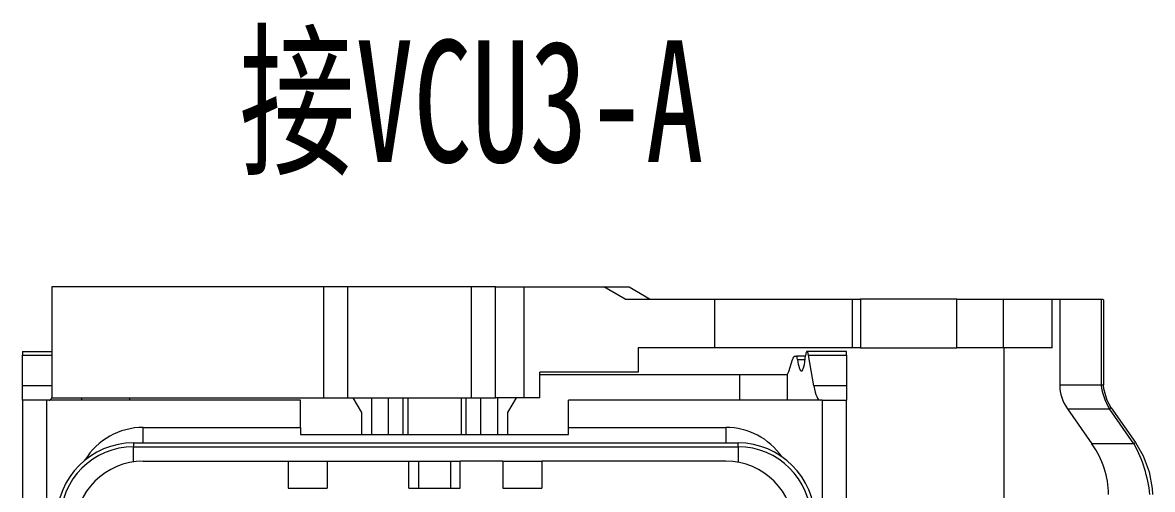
# Model space of a CAD drawing. Header units: inches. Extents: x 47316 to 59086, y 3141 to 11743.
# Drawn here: x 54115.5 to 54161.85, y 9636.58 to 9655.72 of the extents above; entities that cross this region are included whole.
import ezdxf

# ---------------------------------------------------------------- set-up
doc = ezdxf.new("R2010")
doc.units = ezdxf.units.IN
doc.header["$MEASUREMENT"] = 0
doc.styles.add('MtX_FangSong_GB2312', font='')
doc.styles.get('MtX_FangSong_GB2312').set_extended_font_data('FangSong_GB2312')

msp = doc.modelspace()

# ---------------------------------------------------------------- linework, layer by layer
at = {"color": 0, "lineweight": 15, "ltscale": 0.278822}
for p, q in [((54127.854, 9644.89), (54116.701, 9644.89)), ((54116.701, 9640.34), (54127.854, 9640.34))]:
    msp.add_line(p, q, dxfattribs=at)
at = {"color": 0, "lineweight": 15, "ltscale": 0.11375}
for p, q in [((54116.701, 9644.89), (54116.701, 9640.34)), ((54127.854, 9640.34), (54127.854, 9644.89)), ((54128.84, 9640.34), (54128.84, 9644.89)), ((54133.901, 9644.89), (54133.901, 9640.34)), ((54134.901, 9640.34), (54134.901, 9644.89)), ((54136.073, 9640.34), (54136.073, 9644.89))]:
    msp.add_line(p, q, dxfattribs=at)
at = {"color": 0, "lineweight": 15, "ltscale": 0.024653}
for p, q in [((54128.84, 9644.89), (54127.854, 9644.89)), ((54127.854, 9640.34), (54128.84, 9640.34))]:
    msp.add_line(p, q, dxfattribs=at)
at = {"color": 0, "lineweight": 15, "ltscale": 0.126526}
for p, q in [((54133.901, 9644.89), (54128.84, 9644.89)), ((54128.84, 9640.34), (54133.901, 9640.34))]:
    msp.add_line(p, q, dxfattribs=at)
at = {"color": 0, "lineweight": 15, "ltscale": 0.025}
for p, q in [((54134.901, 9644.89), (54133.901, 9644.89)), ((54140.217, 9644.39), (54139.351, 9644.89)), ((54140.385, 9644.89), (54141.251, 9644.39)), ((54140.751, 9642.39), (54140.751, 9641.39)), ((54133.901, 9640.34), (54134.901, 9640.34)), ((54116.501, 9640.24), (54115.501, 9640.24)), ((54148.301, 9640.24), (54149.301, 9640.24))]:
    msp.add_line(p, q, dxfattribs=at)
at = {"color": 0, "lineweight": 15, "ltscale": 0.029289}
for p, q in [((54134.901, 9644.89), (54136.073, 9644.89)), ((54136.073, 9640.34), (54134.901, 9640.34))]:
    msp.add_line(p, q, dxfattribs=at)
at = {"color": 0, "lineweight": 15, "ltscale": 0.081952}
msp.add_line((54136.073, 9644.89), (54139.351, 9644.89), dxfattribs=at)
at = {"color": 0, "lineweight": 15, "ltscale": 0.025858}
msp.add_line((54139.351, 9644.89), (54140.385, 9644.89), dxfattribs=at)
at = {"color": 0, "lineweight": 15, "ltscale": 0.0919}
msp.add_line((54140.217, 9644.39), (54143.893, 9644.39), dxfattribs=at)
at = {"color": 0, "lineweight": 15, "ltscale": 0.05}
for p, q in [((54143.893, 9644.39), (54143.893, 9642.39)), ((54149.55, 9642.39), (54149.55, 9644.39)), ((54149.871, 9644.39), (54149.871, 9642.39)), ((54153.831, 9642.39), (54153.831, 9644.39)), ((54155.723, 9644.39), (54155.723, 9642.39)), ((54157.738, 9642.39), (54157.738, 9644.39))]:
    msp.add_line(p, q, dxfattribs=at)
at = {"color": 0, "lineweight": 15, "ltscale": 0.070711}
for p, q in [((54143.893, 9644.39), (54146.721, 9644.39)), ((54146.721, 9644.39), (54149.55, 9644.39)), ((54146.721, 9642.39), (54143.893, 9642.39)), ((54149.55, 9642.39), (54146.721, 9642.39))]:
    msp.add_line(p, q, dxfattribs=at)
at = {"color": 0, "lineweight": 15, "ltscale": 0.008039}
for p, q in [((54149.55, 9644.39), (54149.871, 9644.39)), ((54149.871, 9642.39), (54149.55, 9642.39))]:
    msp.add_line(p, q, dxfattribs=at)
at = {"color": 0, "lineweight": 15, "ltscale": 0.049498}
for p, q in [((54151.851, 9644.39), (54149.871, 9644.39)), ((54149.871, 9642.39), (54151.851, 9642.39))]:
    msp.add_line(p, q, dxfattribs=at)
at = {"color": 0, "lineweight": 15, "ltscale": 0.049497}
for p, q in [((54153.831, 9644.39), (54151.851, 9644.39)), ((54151.851, 9642.39), (54153.831, 9642.39))]:
    msp.add_line(p, q, dxfattribs=at)
at = {"color": 0, "lineweight": 15, "ltscale": 0.047299}
for p, q in [((54153.831, 9644.39), (54155.723, 9644.39)), ((54155.723, 9642.39), (54153.831, 9642.39))]:
    msp.add_line(p, q, dxfattribs=at)
at = {"color": 0, "lineweight": 15, "ltscale": 0.050366}
for p, q in [((54155.723, 9644.39), (54157.738, 9644.39)), ((54157.738, 9642.39), (54155.723, 9642.39))]:
    msp.add_line(p, q, dxfattribs=at)
at = {"color": 0, "lineweight": 15, "ltscale": 0.007828}
msp.add_line((54157.738, 9644.39), (54158.051, 9644.39), dxfattribs=at)
at = {"color": 0, "lineweight": 15, "ltscale": 0.088325}
for p, q in [((54158.051, 9644.39), (54158.051, 9640.857)), ((54159.747, 9644.39), (54159.747, 9640.857))]:
    msp.add_line(p, q, dxfattribs=at)
at = {"color": 0, "lineweight": 15, "ltscale": 0.04239}
for p, q in [((54158.051, 9644.39), (54159.747, 9644.39)), ((54159.747, 9640.857), (54158.051, 9640.857))]:
    msp.add_line(p, q, dxfattribs=at)
at = {"color": 0, "lineweight": 15, "ltscale": 0.0001091}
msp.add_line((54159.751, 9644.39), (54159.747, 9644.39), dxfattribs=at)
at = {"color": 0, "lineweight": 15}
for p, q in [((54159.751, 9644.39), (54159.809, 9644.384)), ((54159.809, 9644.384), (54159.829, 9644.375)), ((54159.829, 9644.375), (54159.847, 9644.354)), ((54159.847, 9644.354), (54159.851, 9644.331)), ((54159.862, 9640.705), (54159.851, 9640.857)), ((54159.997, 9640.226), (54159.862, 9640.705)), ((54115.501, 9640.24), (54115.501, 9614.64)), ((54116.501, 9614.64), (54116.501, 9640.24)), ((54148.301, 9640.24), (54148.301, 9614.64)), ((54149.301, 9614.64), (54149.301, 9640.24)), ((54160.156, 9639.932), (54159.997, 9640.226)), ((54120.051, 9638.49), (54144.851, 9638.49)), ((54120.051, 9638.49), (54144.851, 9638.49)), ((54161.159, 9638.5), (54161.468, 9637.96)), ((54120.051, 9638.333), (54144.851, 9638.333)), ((54161.468, 9637.96), (54161.716, 9637.299)), ((54161.716, 9637.299), (54161.839, 9636.619)), ((54161.839, 9636.619), (54161.851, 9636.371))]:
    msp.add_line(p, q, dxfattribs=at)
at = {"color": 0, "lineweight": 15, "ltscale": 0.086864}
msp.add_line((54159.851, 9644.331), (54159.851, 9640.857), dxfattribs=at)
at = {"color": 0, "lineweight": 15, "ltscale": 0.003661}
for p, q in [((54115.501, 9642.24), (54115.501, 9642.093)), ((54149.301, 9642.093), (54149.301, 9642.24))]:
    msp.add_line(p, q, dxfattribs=at)
at = {"color": 0, "lineweight": 15, "ltscale": 0.03}
for p, q in [((54115.501, 9642.24), (54116.701, 9642.24)), ((54115.501, 9642.093), (54116.701, 9642.093)), ((54116.701, 9640.826), (54115.501, 9640.826))]:
    msp.add_line(p, q, dxfattribs=at)
at = {"color": 0, "lineweight": 15, "ltscale": 0.078542}
msp.add_line((54143.893, 9642.39), (54140.751, 9642.39), dxfattribs=at)
at = {"color": 0, "lineweight": 15, "ltscale": 0.040551}
msp.add_line((54149.301, 9642.24), (54147.679, 9642.24), dxfattribs=at)
at = {"color": 0, "lineweight": 15, "ltscale": 0.32375}
msp.add_line((54155.751, 9642.39), (54155.751, 9629.44), dxfattribs=at)
at = {"color": 0, "lineweight": 15, "ltscale": 0.031695}
for p, q in [((54115.501, 9640.826), (54115.501, 9642.093)), ((54149.301, 9642.093), (54149.301, 9640.826))]:
    msp.add_line(p, q, dxfattribs=at)
at = {"color": 0, "lineweight": 15, "ltscale": 0.012601}
msp.add_line((54146.938, 9641.424), (54147.085, 9641.906), dxfattribs=at)
at = {"color": 0, "lineweight": 15, "ltscale": 0.001894}
msp.add_line((54147.173, 9642.04), (54147.249, 9642.04), dxfattribs=at)
at = {"color": 0, "lineweight": 15, "ltscale": 0.009387}
msp.add_line((54147.624, 9642.04), (54147.249, 9642.04), dxfattribs=at)
at = {"color": 0, "lineweight": 15, "ltscale": 0.007966}
msp.add_line((54147.292, 9641.911), (54147.611, 9641.911), dxfattribs=at)
at = {"color": 0, "lineweight": 15, "ltscale": 0.038992}
msp.add_line((54147.742, 9642.093), (54149.301, 9642.093), dxfattribs=at)
at = {"color": 0, "lineweight": 15, "ltscale": 0.032184}
msp.add_line((54147.965, 9640.826), (54147.742, 9642.093), dxfattribs=at)
at = {"color": 0, "lineweight": 15, "ltscale": 0.100807}
msp.add_line((54140.751, 9641.39), (54136.719, 9641.39), dxfattribs=at)
at = {"color": 0, "lineweight": 15, "ltscale": 0.02625}
for p, q in [((54136.719, 9640.34), (54136.719, 9641.39)), ((54144.909, 9641.29), (54144.909, 9640.24))]:
    msp.add_line(p, q, dxfattribs=at)
at = {"color": 0, "lineweight": 15, "ltscale": 0.204753}
msp.add_line((54136.719, 9641.29), (54144.909, 9641.29), dxfattribs=at)
at = {"color": 0, "lineweight": 15, "ltscale": 0.048325}
msp.add_line((54144.909, 9641.29), (54146.842, 9641.29), dxfattribs=at)
at = {"color": 0, "lineweight": 15, "ltscale": 0.026598}
msp.add_line((54146.879, 9640.24), (54146.879, 9641.304), dxfattribs=at)
at = {"color": 0, "lineweight": 15, "ltscale": 0.014645}
for p, q in [((54115.501, 9640.24), (54115.501, 9640.826)), ((54149.301, 9640.826), (54149.301, 9640.24))]:
    msp.add_line(p, q, dxfattribs=at)
at = {"color": 0, "lineweight": 15, "ltscale": 0.033404}
msp.add_line((54149.301, 9640.826), (54147.965, 9640.826), dxfattribs=at)
at = {"color": 0, "lineweight": 15, "ltscale": 0.002609}
msp.add_line((54159.851, 9640.857), (54159.747, 9640.857), dxfattribs=at)
at = {"color": 0, "lineweight": 15, "ltscale": 0.0025}
for p, q in [((54117.924, 9640.34), (54117.924, 9640.24)), ((54119.894, 9640.24), (54119.894, 9640.34))]:
    msp.add_line(p, q, dxfattribs=at)
at = {"color": 0, "lineweight": 15, "ltscale": 0.017575}
msp.add_line((54129.05, 9640.34), (54129.401, 9639.731), dxfattribs=at)
at = {"color": 0, "lineweight": 15, "ltscale": 0.0375}
for p, q in [((54129.809, 9640.34), (54129.809, 9638.84)), ((54130.516, 9638.84), (54130.516, 9640.34)), ((54131.101, 9640.34), (54131.101, 9638.84)), ((54131.305, 9640.34), (54131.305, 9638.84)), ((54133.498, 9640.34), (54133.498, 9638.84)), ((54133.701, 9638.84), (54133.701, 9640.34)), ((54134.287, 9640.34), (54134.287, 9638.84)), ((54134.994, 9638.84), (54134.994, 9640.34))]:
    msp.add_line(p, q, dxfattribs=at)
at = {"color": 0, "lineweight": 15, "ltscale": 0.017576}
msp.add_line((54135.753, 9640.34), (54135.401, 9639.731), dxfattribs=at)
at = {"color": 0, "lineweight": 15, "ltscale": 0.016154}
msp.add_line((54136.719, 9640.34), (54136.073, 9640.34), dxfattribs=at)
at = {"color": 0, "lineweight": 15, "ltscale": 0.26}
for p, q in [((54126.901, 9640.24), (54116.501, 9640.24)), ((54148.301, 9640.24), (54137.901, 9640.24))]:
    msp.add_line(p, q, dxfattribs=at)
at = {"color": 0, "lineweight": 15, "ltscale": 0.027859}
for p, q in [((54126.901, 9639.125), (54126.901, 9640.24)), ((54137.901, 9639.125), (54137.901, 9640.24))]:
    msp.add_line(p, q, dxfattribs=at)
at = {"color": 0, "lineweight": 15, "ltscale": 0.043711}
for p, q in [((54158.368, 9639.888), (54159.371, 9638.455)), ((54161.096, 9638.455), (54160.093, 9639.888)), ((54160.156, 9639.932), (54161.159, 9638.5))]:
    msp.add_line(p, q, dxfattribs=at)
at = {"color": 0, "lineweight": 15, "ltscale": 0.043131}
for p, q in [((54158.368, 9639.888), (54160.093, 9639.888)), ((54161.096, 9638.455), (54159.371, 9638.455))]:
    msp.add_line(p, q, dxfattribs=at)
at = {"color": 0, "lineweight": 15, "ltscale": 0.001938}
for p, q in [((54160.156, 9639.932), (54160.093, 9639.888)), ((54161.159, 9638.5), (54161.096, 9638.455))]:
    msp.add_line(p, q, dxfattribs=at)
at = {"color": 0, "lineweight": 15, "ltscale": 0.022279}
for p, q in [((54129.401, 9639.731), (54129.401, 9638.84)), ((54135.401, 9639.731), (54135.401, 9638.84))]:
    msp.add_line(p, q, dxfattribs=at)
at = {"color": 0, "lineweight": 15, "ltscale": 0.16125}
for p, q in [((54120.451, 9639.125), (54126.901, 9639.125)), ((54137.901, 9639.125), (54144.351, 9639.125))]:
    msp.add_line(p, q, dxfattribs=at)
at = {"color": 0, "lineweight": 15, "ltscale": 0.015891}
for p, q in [((54120.451, 9638.49), (54120.451, 9639.125)), ((54144.351, 9639.125), (54144.351, 9638.49))]:
    msp.add_line(p, q, dxfattribs=at)
at = {"color": 0, "lineweight": 15, "ltscale": 0.007141}
for p, q in [((54126.901, 9639.125), (54126.901, 9638.84)), ((54137.901, 9638.84), (54137.901, 9639.125))]:
    msp.add_line(p, q, dxfattribs=at)
at = {"color": 0, "lineweight": 15, "ltscale": 0.003928}
for p, q in [((54120.051, 9638.49), (54120.051, 9638.333)), ((54144.851, 9638.333), (54144.851, 9638.49))]:
    msp.add_line(p, q, dxfattribs=at)
at = {"color": 0, "lineweight": 15, "ltscale": 0.113779}
for p, q in [((54126.901, 9638.84), (54131.453, 9638.84)), ((54133.35, 9638.84), (54137.901, 9638.84))]:
    msp.add_line(p, q, dxfattribs=at)
at = {"color": 0, "lineweight": 15, "ltscale": 0.023721}
for p, q in [((54131.453, 9638.84), (54132.401, 9638.84)), ((54132.401, 9638.84), (54133.35, 9638.84))]:
    msp.add_line(p, q, dxfattribs=at)
at = {"color": 0, "lineweight": 15, "ltscale": 0.01554}
msp.add_line((54120.051, 9637.711), (54120.051, 9638.333), dxfattribs=at)
at = {"color": 0, "lineweight": 15, "ltscale": 0.015947}
msp.add_line((54144.851, 9638.333), (54144.851, 9637.695), dxfattribs=at)
at = {"color": 0, "lineweight": 15, "ltscale": 0.14875}
msp.add_line((54120.451, 9637.74), (54126.401, 9637.74), dxfattribs=at)
at = {"color": 0, "lineweight": 15, "ltscale": 0.04}
for p, q in [((54126.401, 9637.74), (54128.001, 9637.74)), ((54135.201, 9637.74), (54136.801, 9637.74)), ((54126.401, 9636.64), (54128.001, 9636.64)), ((54135.201, 9636.64), (54136.801, 9636.64))]:
    msp.add_line(p, q, dxfattribs=at)
at = {"color": 0, "lineweight": 15, "ltscale": 0.027499}
for p, q in [((54126.401, 9637.74), (54126.401, 9636.64)), ((54128.001, 9637.74), (54128.001, 9636.64)), ((54131.351, 9636.64), (54131.351, 9637.74)), ((54131.751, 9636.64), (54131.751, 9637.74)), ((54133.051, 9637.74), (54133.051, 9636.64)), ((54133.451, 9636.64), (54133.451, 9637.74)), ((54135.201, 9637.74), (54135.201, 9636.64)), ((54136.801, 9637.74), (54136.801, 9636.64))]:
    msp.add_line(p, q, dxfattribs=at)
at = {"color": 0, "lineweight": 15, "ltscale": 0.08375}
msp.add_line((54128.001, 9637.74), (54131.351, 9637.74), dxfattribs=at)
at = {"color": 0, "lineweight": 15, "ltscale": 0.01}
for p, q in [((54131.351, 9637.74), (54131.751, 9637.74)), ((54133.051, 9637.74), (54133.451, 9637.74))]:
    msp.add_line(p, q, dxfattribs=at)
at = {"color": 0, "lineweight": 15, "ltscale": 0.0325}
msp.add_line((54131.751, 9637.74), (54133.051, 9637.74), dxfattribs=at)
at = {"color": 0, "lineweight": 15, "ltscale": 0.04375}
msp.add_line((54135.201, 9637.74), (54133.451, 9637.74), dxfattribs=at)
at = {"color": 0, "lineweight": 15, "ltscale": 0.18875}
msp.add_line((54144.351, 9637.74), (54136.801, 9637.74), dxfattribs=at)
at = {"color": 0, "lineweight": 15, "ltscale": 0.052499}
msp.add_line((54131.351, 9636.64), (54133.451, 9636.64), dxfattribs=at)
at = {"color": 0, "lineweight": 15}
for centre, radius, start, end in [((54147.684, 9642.211), 0.0295, 99.9116, 153.3698), ((54146.844, 9641.341), 0.0509, 268.0233, 313.2383), ((54146.644, 9641.489), 0.3, 321.5894, 347.3622), ((54159.709, 9640.864), 1.658, 180.2641, 216.07), ((54162.328, 9641.231), 2.608, 188.2508, 211.013), ((54120.451, 9636.325), 2.8, 90, 148.7247), ((54144.351, 9636.325), 2.8, 34.8943, 90), ((54120.051, 9635.34), 3.15, 90, 180), ((54144.851, 9635.34), 3.15, 0, 90), ((54144.851, 9635.34), 3.15, 0, 90), ((54120.051, 9635.34), 2.993, 90, 180), ((54144.851, 9635.34), 2.993, 0, 90), ((54156.317, 9635.82), 5.458, 5.7944, 28.8702), ((54120.451, 9634.94), 2.8, 90, 180), ((54144.351, 9634.94), 2.8, 0, 90)]:
    msp.add_arc(centre, radius, start, end, dxfattribs=at)
for centre, major_axis, ratio, start_param, end_param in [((54147.674, 9641.94), (0, -0.3), 0.176327, 3.460332, 4.269478), ((54147.679, 9641.74), (0, -0.5), 0.176327, 2.356194, 3.141468), ((54147.173, 9641.04), (0, -1), 0.176327, 3.141593, 3.665191), ((54147.249, 9641.74), (0, -0.3), 0.176327, 2.179042, 3.141593), ((54147.451, 9642.54), (0, 1.1), 0.176327, 2.179042, 3.141538), ((54147.451, 9642.54), (0, 1.1), 0.176327, 3.141538, 4.269478), ((54148.215, 9642.24), (0, -2), 0.176327, 5.497787, 6.283185), ((54116.586, 9642.312), (0.002, -2.073), 0.173266, 6.283041, 6.60396), ((54154.617, 9636.371), (-5.434, 0), 0.791274, 3.141593, 3.647544)]:
    msp.add_ellipse(centre, major_axis=major_axis, ratio=ratio, start_param=start_param, end_param=end_param, dxfattribs=at)

# ---------------------------------------------------------------- texts
at = {"color": 0, "lineweight": 15, "style": 'MtX_FangSong_GB2312', "width": 0.7}
msp.add_text('接VCU3-A', height=5, dxfattribs=at).set_placement((54124.383, 9650.002))

doc.saveas('drawing.dxf')
